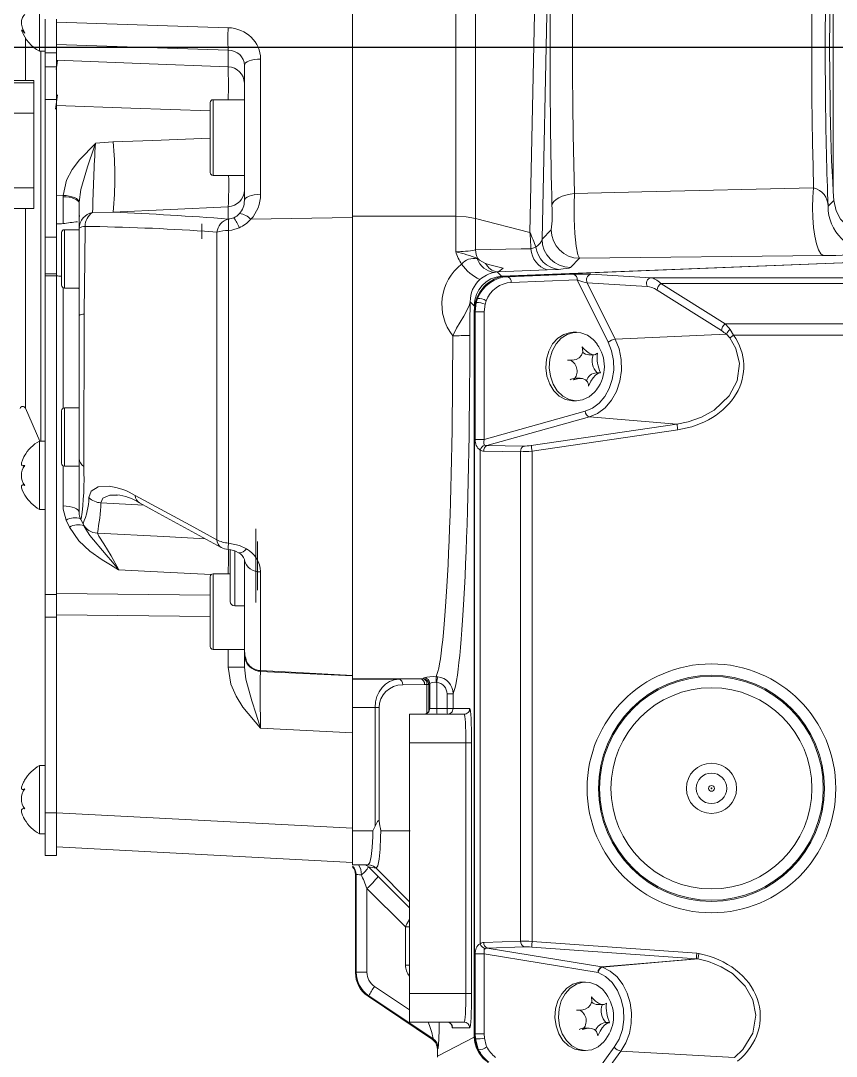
# Model space of a CAD drawing. Header units: millimetres. Extents: x -280 to 408, y 33 to 269.
# Drawn here: x 92.15 to 106.47, y 205.61 to 223.78 of the extents above; entities that cross this region are included whole.
import ezdxf

# ---------------------------------------------------------------- set-up
doc = ezdxf.new("R2010")
doc.units = ezdxf.units.MM
doc.layers.add('FORMAT', color=7, linetype='Continuous')

# ---------------------------------------------------------------- blocks, each defined once
blk = doc.blocks.new('SW_CENTERMARKSYMBOL_0')
at = {"layer": 'FORMAT', "color": 0}
blk.add_line((0.7, 0), (122.361, 0), dxfattribs=at)

msp = doc.modelspace()

# ---------------------------------------------------------------- linework, layer by layer
at = {"color": 7, "linetype": 'Continuous', "lineweight": 15}
for p, q in [((97.9797, 230.296), (97.9797, 220.3494)), ((99.7905, 220.3494), (99.7905, 230.296)), ((100.1347, 230.2566), (100.1347, 220.3099)), ((101.0914, 220.0664), (101.2981, 229.78)), ((101.5106, 229.6311), (101.3046, 219.9507)), ((92.4833, 224.4445), (92.4833, 223.2445)), ((92.5833, 223.2197), (92.5833, 223.8088)), ((92.7833, 223.2197), (92.7833, 223.8088)), ((92.2001, 223.6165), (92.1687, 223.6165)), ((92.4833, 223.2445), (92.5833, 223.2445)), ((92.5061, 216.4079), (92.5061, 223.2445)), ((92.7833, 223.2197), (92.5833, 223.2197)), ((92.5833, 222.9729), (92.5833, 223.2197)), ((92.7833, 222.9729), (92.7833, 223.2197)), ((95.7954, 222.9713), (95.7954, 223.2658)), ((96.364, 223.109), (96.364, 220.7366)), ((92.7833, 222.9729), (92.5833, 222.9729)), ((92.5833, 222.3997), (92.5833, 222.9729)), ((92.7833, 222.3997), (92.7833, 222.9729)), ((96.0797, 220.6277), (96.0797, 223.0001)), ((91.3833, 222.6932), (92.3833, 222.6932)), ((92.3833, 222.7315), (91.5124, 222.7315)), ((92.3833, 222.7315), (92.3833, 222.6932)), ((92.3833, 222.6932), (92.3833, 222.1582)), ((92.7833, 222.3997), (92.5833, 222.3997)), ((92.5833, 219.9851), (92.5833, 222.3997)), ((92.7964, 222.4787), (92.7647, 222.2273)), ((92.7833, 219.9851), (92.7833, 222.3997)), ((96.0797, 222.3942), (95.5297, 222.3942)), ((95.4797, 221.1172), (95.4797, 222.3442)), ((92.3833, 222.1582), (91.3833, 222.1582)), ((92.3833, 222.1582), (92.3833, 220.8489)), ((93.464, 221.6301), (93.7729, 221.6545)), ((95.5297, 221.0672), (96.0797, 221.0672)), ((91.3833, 220.8489), (92.3833, 220.8489)), ((92.3833, 220.8489), (92.3833, 220.4848)), ((92.8954, 220.6933), (92.8958, 220.717)), ((92.8954, 220.2213), (92.8954, 220.6933)), ((93.1799, 220.5982), (93.1797, 220.581)), ((93.1797, 220.1391), (93.1797, 220.581)), ((106.3262, 220.5261), (106.4287, 220.6286)), ((91.3833, 220.4848), (92.3833, 220.4848)), ((93.7729, 220.4238), (93.4146, 220.4191)), ((95.7954, 220.5167), (93.7729, 220.4238)), ((95.7954, 220.3023), (95.7954, 220.5167)), ((93.1833, 220.3459), (93.1868, 220.3649)), ((95.3297, 220.2177), (95.3297, 219.954)), ((95.7994, 220.3011), (95.7954, 220.3023)), ((96.1922, 220.2969), (97.9797, 220.331)), ((97.9797, 220.3494), (97.9797, 212.237)), ((99.7905, 220.3494), (97.9797, 220.3494)), ((99.7905, 219.7292), (99.7905, 220.3494)), ((100.1347, 220.3099), (100.1347, 219.7595)), ((100.1347, 220.3099), (101.0914, 220.0664)), ((92.8697, 219.3734), (92.8697, 220.064)), ((93.1797, 220.114), (92.9197, 220.114)), ((93.1797, 218.6068), (93.1797, 220.1391)), ((101.3046, 219.9507), (101.466, 220.1121)), ((92.7833, 219.9851), (92.5833, 219.9851)), ((92.5833, 219.3397), (92.5833, 219.9851)), ((92.7833, 219.3397), (92.7833, 219.9851)), ((100.5954, 219.298), (113.5583, 219.8102)), ((113.5583, 219.8102), (100.6914, 219.3018)), ((101.1113, 219.7812), (101.1959, 219.8106)), ((106.2392, 219.6651), (101.9653, 219.6128)), ((100.1679, 219.6039), (100.3153, 219.5245)), ((101.9653, 219.6128), (101.8039, 219.4514)), ((92.7833, 219.3397), (92.5833, 219.3397)), ((92.5833, 219.3049), (92.5833, 219.3397)), ((92.7833, 219.3049), (92.5833, 219.3049)), ((92.5833, 213.7126), (92.5833, 219.3049)), ((92.7833, 219.3049), (92.7833, 219.3397)), ((92.7833, 213.7126), (92.7833, 219.3049)), ((92.8697, 219.142), (92.8697, 219.3734)), ((100.5192, 219.3742), (100.4651, 219.3663)), ((101.3981, 219.4085), (100.5192, 219.3742)), ((100.5192, 219.3742), (100.5954, 219.298)), ((100.6914, 219.3018), (100.7043, 219.2889)), ((100.7043, 219.2889), (101.8603, 219.3346)), ((101.5917, 219.4189), (101.3981, 219.4085)), ((102.1628, 219.3341), (103.2167, 219.2727)), ((101.9205, 219.2347), (100.7645, 219.1891)), ((102.4669, 218.1415), (101.9205, 219.2347)), ((102.0984, 219.1813), (102.5916, 218.1945)), ((103.1523, 219.1198), (102.0984, 219.1813)), ((103.2167, 219.2727), (108.1808, 219.2727)), ((103.3891, 219.1738), (104.5187, 218.4645)), ((108.1808, 219.1738), (103.3891, 219.1738)), ((92.9197, 219.092), (93.1797, 219.092)), ((104.4543, 218.3446), (103.3247, 219.0539)), ((100.115, 218.7798), (100.0444, 218.8504)), ((100.1338, 218.6735), (100.1489, 218.8352)), ((100.1489, 218.8352), (100.1698, 218.9052)), ((100.3042, 218.8098), (100.2897, 218.6735)), ((100.3219, 218.8664), (100.3042, 218.8098)), ((93.1797, 216.1039), (93.1797, 218.6068)), ((100.1214, 218.6735), (100.115, 218.6799)), ((100.115, 218.6799), (100.115, 206.0027)), ((100.115, 205.9507), (100.115, 218.6799)), ((100.1214, 206.006), (100.1214, 218.6735)), ((100.1338, 218.6735), (100.1214, 218.6735)), ((100.1338, 216.4326), (100.1338, 218.6735)), ((100.2897, 218.6735), (100.1338, 218.6735)), ((100.2897, 218.6735), (100.2897, 216.4326)), ((104.5187, 218.4645), (108.7732, 218.4645)), ((101.9114, 218.3144), (101.8512, 218.3144)), ((104.5412, 218.2795), (102.5916, 218.1945)), ((104.6011, 218.2167), (104.5412, 218.2795)), ((104.6057, 218.3669), (104.6683, 218.2637)), ((108.7732, 218.2637), (104.6683, 218.2637)), ((102.1296, 217.9212), (102.2167, 217.9212)), ((101.7528, 217.825), (101.8166, 217.825)), ((101.9728, 217.5076), (101.8857, 217.5076)), ((102.3265, 217.6037), (102.2626, 217.6037)), ((101.8512, 217.1144), (101.9114, 217.1144)), ((92.2342, 216.9844), (92.487, 216.4079)), ((92.8697, 216.0164), (92.8697, 216.9384)), ((93.1797, 216.9884), (92.9197, 216.9884)), ((100.2897, 216.4326), (102.0622, 216.9287)), ((102.1367, 216.8312), (100.3352, 216.327)), ((103.6743, 216.7025), (102.1367, 216.8312)), ((101.1161, 216.3286), (103.6743, 216.7025)), ((103.6886, 216.605), (101.1304, 216.2312)), ((92.5833, 216.4079), (92.4833, 216.4079)), ((92.4833, 216.4079), (92.4833, 215.2079)), ((100.2897, 216.4326), (100.1338, 216.4326)), ((100.2203, 216.249), (100.2203, 207.589)), ((100.9296, 216.2207), (100.2826, 216.2295)), ((100.3352, 216.327), (100.9823, 216.3182)), ((100.9296, 207.6332), (100.9296, 216.2207)), ((101.1304, 216.2312), (101.1304, 207.6298)), ((93.1797, 216.1039), (93.1797, 215.1558)), ((92.224, 215.9798), (92.1966, 215.9759)), ((92.1966, 215.9726), (92.2188, 215.9726)), ((92.9197, 215.9664), (93.1797, 215.9664)), ((92.2194, 215.6384), (92.1937, 215.6384)), ((93.8508, 215.4556), (93.8387, 215.4559)), ((92.4833, 215.2079), (92.5833, 215.2079)), ((93.0094, 214.896), (92.9517, 215.0184)), ((93.2086, 215.0395), (93.2492, 214.9497)), ((93.2622, 214.9187), (93.2464, 214.9557)), ((93.2654, 214.9108), (93.2536, 214.9359)), ((93.2613, 214.9182), (93.2771, 214.8874)), ((96.2797, 213.5724), (96.2797, 214.8644)), ((96.3097, 213.7913), (96.3097, 214.6427)), ((95.8297, 213.5944), (95.8297, 214.5024)), ((96.0797, 213.5559), (96.0797, 214.3254)), ((95.4797, 212.8009), (95.4797, 214.0279)), ((95.8297, 214.0779), (95.5297, 214.0779)), ((96.364, 214.1157), (96.364, 212.3793)), ((92.7833, 213.7126), (92.5833, 213.7126)), ((92.5833, 213.3193), (92.5833, 213.7126)), ((92.7833, 213.3193), (92.7833, 213.7126)), ((95.9097, 213.5144), (96.0797, 213.5144)), ((92.7833, 213.3193), (92.5833, 213.3193)), ((92.5833, 209.8869), (92.5833, 213.3193)), ((92.7833, 209.8869), (92.7833, 213.3193)), ((96.0797, 212.7418), (96.0797, 213.3631)), ((95.5297, 212.7509), (96.0797, 212.7509)), ((96.0797, 212.6384), (96.0797, 212.7418)), ((96.0797, 212.6384), (96.103, 212.5492)), ((96.0797, 212.443), (96.0797, 212.6384)), ((95.7954, 212.443), (96.0797, 212.443)), ((96.103, 212.5492), (96.1287, 212.5145)), ((96.364, 212.3793), (97.9797, 212.2948)), ((96.364, 212.3793), (96.364, 212.3657)), ((96.364, 212.3657), (97.9797, 212.2854)), ((99.1729, 212.237), (97.9797, 212.237)), ((97.9797, 212.237), (97.9797, 212.2337)), ((97.9797, 212.2317), (98.7907, 212.2317)), ((97.9797, 212.2317), (97.9797, 211.6004)), ((98.7907, 212.2317), (99.1729, 212.237)), ((99.4451, 212.2725), (99.4734, 212.2711)), ((99.2417, 212.137), (98.8596, 212.1317)), ((99.3155, 212.1378), (99.2844, 212.1378)), ((99.2844, 211.6207), (99.2844, 212.1378)), ((99.3326, 211.7144), (99.3326, 212.1537)), ((99.4588, 212.1722), (99.4485, 212.1731)), ((99.4588, 212.1722), (99.4588, 211.7144)), ((99.7436, 211.972), (99.6385, 211.972)), ((99.6385, 211.7144), (99.6385, 211.972)), ((99.7436, 211.972), (99.7436, 211.7144)), ((98.3752, 211.7317), (97.9797, 211.7317)), ((98.3752, 211.7317), (98.4441, 211.7317)), ((98.3752, 209.652), (98.3752, 211.7317)), ((98.4441, 211.7317), (98.4441, 209.7394)), ((99.3324, 211.7144), (99.3326, 211.7144)), ((99.3326, 211.7144), (99.4588, 211.7144)), ((99.4588, 211.7144), (99.6385, 211.7144)), ((99.7436, 211.7144), (99.6385, 211.7144)), ((99.7436, 211.7144), (100.0364, 211.7144)), ((97.9797, 211.6004), (97.9797, 209.5705)), ((98.9797, 211.6144), (98.9797, 211.1144)), ((98.9797, 211.6144), (99.9365, 211.6144)), ((97.9797, 211.2881), (96.364, 211.3685)), ((99.968, 211.1144), (98.9797, 211.1144)), ((98.9797, 206.7144), (98.9797, 211.1144)), ((99.968, 211.1144), (100.0678, 211.1144)), ((99.968, 206.7144), (99.968, 211.1144)), ((100.0678, 211.1144), (100.0678, 206.7144)), ((92.5833, 210.7144), (92.4833, 210.7144)), ((92.4833, 210.7144), (92.4833, 209.5144)), ((92.1897, 210.2931), (92.2163, 210.2931)), ((92.2211, 209.96), (92.1998, 209.96)), ((92.7833, 209.8869), (92.5833, 209.8869)), ((92.5833, 209.1369), (92.5833, 209.8869)), ((92.7833, 209.1369), (92.7833, 209.8869)), ((92.4833, 209.5144), (92.5833, 209.5144)), ((97.9797, 209.5705), (98.3354, 209.5705)), ((97.9797, 209.5705), (97.9797, 208.9706)), ((98.473, 209.5705), (98.9912, 209.5705)), ((92.7833, 209.1369), (92.5833, 209.1369)), ((97.9797, 209.0144), (92.7833, 209.2867)), ((98.2528, 208.9706), (97.9797, 208.9706)), ((98.394, 208.9121), (98.2551, 208.9392)), ((98.043, 208.802), (98.0297, 208.8036)), ((98.0297, 207.0798), (98.0297, 208.8036)), ((98.043, 207.0869), (98.043, 208.802)), ((98.3943, 208.912), (98.9797, 208.3261)), ((98.907, 207.8837), (98.2318, 208.5561)), ((98.2318, 208.5561), (98.2318, 207.0869)), ((98.907, 207.2144), (98.907, 207.8837)), ((100.2826, 207.6096), (100.9296, 207.6332)), ((100.9894, 207.5342), (100.3423, 207.5106)), ((100.3423, 207.5106), (102.3556, 207.1831)), ((104.015, 207.3228), (101.1232, 207.5308)), ((101.1304, 207.6298), (104.0221, 207.4218)), ((100.1338, 206.006), (100.1338, 207.4092)), ((100.1338, 207.4092), (100.2897, 207.4092)), ((102.2883, 207.084), (100.2897, 207.4092)), ((100.2897, 207.4092), (100.2897, 206.006)), ((104.0412, 207.3208), (104.015, 207.3228)), ((104.0221, 207.4218), (104.0604, 207.4167)), ((98.0297, 207.0798), (98.043, 207.0869)), ((98.2318, 207.0869), (98.043, 207.0869)), ((102.0711, 206.9144), (102.0109, 206.9144)), ((98.264, 206.6738), (98.2501, 206.6664)), ((99.3793, 205.908), (98.2501, 206.6664)), ((99.3907, 205.9233), (98.264, 206.6738)), ((98.9797, 206.7144), (99.968, 206.7144)), ((98.9797, 206.7144), (98.9797, 206.2144)), ((99.968, 206.7144), (100.0678, 206.7144)), ((101.9125, 206.425), (101.9763, 206.425)), ((102.2893, 206.5212), (102.3764, 206.5212)), ((99.9365, 206.2144), (98.9797, 206.2144)), ((99.4979, 206.2103), (99.3087, 206.2103)), ((102.4862, 206.2037), (102.4223, 206.2037)), ((100.0364, 206.1144), (99.7329, 206.1144)), ((102.1325, 206.1076), (102.0455, 206.1076)), ((99.3793, 205.908), (99.3907, 205.9233)), ((99.4678, 205.6138), (100.115, 205.9507)), ((100.115, 206.0027), (100.1214, 206.006)), ((100.1338, 206.006), (100.1214, 206.006)), ((100.1377, 205.9183), (100.1338, 206.006)), ((100.1338, 206.006), (100.2897, 206.006)), ((100.2897, 206.006), (100.2938, 205.9311)), ((99.4677, 205.7411), (99.4677, 205.6138)), ((99.4793, 205.7579), (99.4678, 205.7425)), ((99.4678, 205.7425), (99.4678, 205.6138)), ((101.7545, 204.647), (102.5744, 205.7715)), ((102.6904, 205.7041), (101.8593, 204.5644)), ((102.0109, 205.7144), (102.0711, 205.7144)), ((104.6828, 205.5929), (102.6904, 205.7041))]:
    msp.add_line(p, q, dxfattribs=at)
at = {"color": 8, "linetype": 'Continuous', "lineweight": 15}
for p, q in [((106.4139, 223.3144), (106.4139, 225.7825)), ((92.7833, 223.7537), (95.7954, 223.658)), ((92.2342, 223.3399), (92.2342, 223.4781)), ((92.2342, 222.7315), (92.2342, 223.3399)), ((95.7954, 223.2658), (92.7833, 223.3616)), ((106.4139, 220.8463), (106.4139, 223.3144)), ((95.5297, 222.3942), (95.5297, 221.0672)), ((92.8958, 220.717), (92.7833, 220.7192)), ((92.2342, 216.9844), (92.2342, 220.4848)), ((92.9197, 220.114), (92.9197, 219.3485)), ((92.9197, 219.3485), (92.9197, 219.092)), ((92.8954, 216.9821), (92.8954, 219.0984)), ((92.9197, 216.9884), (92.9197, 215.9664)), ((92.8954, 215.2687), (92.8954, 215.9727)), ((94.3158, 215.2807), (93.5613, 215.3235)), ((95.9097, 213.5144), (95.9097, 214.4842)), ((95.5297, 214.0779), (95.5297, 212.7509)), ((92.7833, 213.7325), (95.4797, 213.705)), ((96.0797, 213.5144), (96.0797, 213.5559)), ((95.4797, 213.3309), (92.7833, 213.3584)), ((95.7954, 212.443), (95.7954, 212.7509)), ((99.3155, 212.1378), (99.3155, 211.6627)), ((92.7833, 209.8859), (97.9797, 209.6136)), ((98.4279, 208.7684), (98.9797, 208.2188)), ((98.9797, 207.8837), (98.907, 207.8837)), ((98.9797, 207.2144), (98.907, 207.2144)), ((98.3646, 206.8392), (98.9797, 206.4294)), ((99.3026, 206.2144), (99.3087, 206.2103)), ((99.3087, 206.2103), (99.3087, 206.2144)), ((99.4979, 206.2144), (99.4979, 206.2103)), ((99.4677, 205.6138), (99.4678, 205.6138))]:
    msp.add_line(p, q, dxfattribs=at)
at = {"color": 7, "linetype": 'Continuous', "lineweight": 15, "flags": 128}
for points in [[(102.1293, 229.0935), (102.1013, 229.0072), (102.0737, 228.8779), (102.0478, 228.7141), (102.0227, 228.5129), (101.998, 228.2682), (101.9746, 227.9873), (101.9533, 227.6814), (101.9334, 227.3452), (101.9147, 226.97), (101.8979, 226.568), (101.8835, 226.1551), (101.8712, 225.7224), (101.8606, 225.2598), (101.8523, 224.7828), (101.8465, 224.3098), (101.8429, 223.8298), (101.8416, 223.3322), (101.8428, 222.8344), (101.8466, 222.3056), (101.8532, 221.7851), (101.8628, 221.2597), (101.8753, 220.7528)], [(92.224, 223.5651), (92.1842, 223.6506), (92.1691, 223.7188), (92.1687, 223.7838), (92.182, 223.8353), (92.208, 223.8743), (92.224, 223.8873)], [(92.1687, 223.6161), (92.1687, 223.6165), (92.182, 223.6072), (92.208, 223.5817), (92.224, 223.5651)], [(96.0797, 223.0001), (96.0851, 223.0207), (96.1011, 223.0405), (96.127, 223.0589), (96.1621, 223.0752), (96.205, 223.0888), (96.2541, 223.0992), (96.3078, 223.106), (96.364, 223.109)], [(92.7771, 222.9226), (92.7903, 223.0337), (92.797, 223.0904)], [(92.8958, 220.717), (92.9567, 220.9831), (93.0565, 221.1697), (93.1859, 221.3414), (93.4629, 221.629), (93.464, 221.6301)], [(93.464, 221.6301), (93.4634, 221.6282), (93.4403, 221.5615), (93.325, 221.2168), (93.2103, 220.8199), (93.1799, 220.5982)], [(96.0797, 220.6277), (96.0851, 220.6483), (96.1011, 220.6681), (96.127, 220.6865), (96.1621, 220.7028), (96.205, 220.7163), (96.2541, 220.7267), (96.3078, 220.7336), (96.364, 220.7366)], [(101.8753, 220.7528), (101.7967, 220.7408), (101.723, 220.7234), (101.6563, 220.7011), (101.5982, 220.6745), (101.5504, 220.6442), (101.5142, 220.6111), (101.4905, 220.5761), (101.4799, 220.5402)], [(101.8753, 220.7528), (101.8693, 220.5695), (101.8702, 220.3075), (101.8816, 220.0494), (101.9033, 219.8274), (101.9325, 219.675), (101.9653, 219.6128)], [(101.8753, 220.7528), (103.0574, 220.7787), (106.0729, 220.8497)], [(106.0729, 220.8497), (106.0591, 220.6838), (106.0543, 220.5068), (106.0588, 220.3277), (106.0724, 220.1554), (106.0945, 219.9987), (106.1237, 219.8654), (106.1588, 219.7621), (106.198, 219.6942), (106.2392, 219.6651)], [(106.6366, 220.8365), (106.6474, 220.6204), (106.6958, 220.4373), (106.7692, 220.2835), (106.8453, 220.1677), (106.8992, 220.0916), (106.9022, 220.0573), (106.8489, 220.0625), (106.7023, 220.141), (106.5458, 220.3007), (106.4687, 220.4474), (106.4287, 220.6286)], [(93.1797, 220.581), (93.1743, 220.6022), (93.1584, 220.6227), (93.1324, 220.6416), (93.0973, 220.6584), (93.0545, 220.6724), (93.0053, 220.6831), (92.9517, 220.6901), (92.8954, 220.6933)], [(93.1799, 220.5982), (93.1736, 220.6193), (93.157, 220.64), (93.1307, 220.6594), (93.0957, 220.6769), (93.0531, 220.6919), (93.0044, 220.7039), (92.9513, 220.7123), (92.8958, 220.717)], [(95.7994, 220.3011), (95.8268, 220.3041), (95.8925, 220.3238)], [(99.7905, 220.3494), (99.971, 220.3393), (100.1347, 220.3099)], [(93.282, 220.1726), (93.2761, 219.5785), (93.2659, 218.6808), (93.2659, 218.6808)], [(95.5967, 220.0702), (95.3819, 220.089), (95.3819, 220.089)], [(95.5969, 214.6769), (95.5969, 215.0486), (95.5969, 215.4475), (95.597, 215.8648), (95.5971, 216.3052), (95.5971, 216.7559), (95.597, 217.2197), (95.5969, 217.7005), (95.5967, 218.1883), (95.5965, 218.6589), (95.5964, 219.1294), (95.5965, 219.6032), (95.5967, 220.0702)], [(95.8035, 220.103), (95.8036, 219.6447), (95.8036, 219.1732), (95.8034, 218.6843), (95.8031, 218.1882), (95.8028, 217.7095), (95.8024, 217.2308), (95.802, 216.7486), (95.8015, 216.2734), (95.8011, 215.8404), (95.8008, 215.4157), (95.8006, 215.0096), (95.8006, 214.6183)], [(95.9896, 220.1487), (95.8582, 220.1093), (95.8035, 220.103)], [(100.1347, 219.7595), (100.9395, 219.7776), (101.1113, 219.7812)], [(100.1752, 219.6078), (100.2097, 219.581), (100.3153, 219.5245)], [(100.3153, 219.5245), (100.3882, 219.4969), (100.6199, 219.4399)], [(100.6199, 219.4399), (100.5468, 219.3826), (100.5192, 219.3742)], [(93.1797, 219.0547), (93.1793, 219.0639), (93.1701, 219.092)], [(99.7366, 218.2557), (99.8058, 218.3891), (99.9313, 218.5991), (100.0283, 218.7781), (100.0443, 218.8496), (100.0444, 218.8504)], [(93.2661, 218.6358), (93.2668, 218.1054), (93.2652, 217.562), (93.2627, 217.0508), (93.2608, 216.5577), (93.2604, 216.0761), (93.2604, 215.9609)], [(93.2659, 218.6808), (93.2659, 218.6808), (93.2661, 218.6358)], [(101.8512, 217.1144), (101.8371, 217.1146), (101.7184, 217.1379), (101.6081, 217.1973), (101.5131, 217.2893), (101.4393, 217.4079), (101.3914, 217.5458), (101.3723, 217.6943), (101.3834, 217.8441), (101.4238, 217.9857), (101.4912, 218.1103), (101.5811, 218.2099), (101.688, 218.2785), (101.8051, 218.3116), (101.8512, 218.3144)], [(102.2675, 217.3131), (102.2289, 217.2651), (102.1297, 217.1803), (102.0168, 217.1291), (101.8973, 217.1146), (101.7786, 217.1379), (101.6683, 217.1973), (101.5733, 217.2893), (101.4995, 217.4079), (101.4516, 217.5458), (101.4325, 217.6943), (101.4436, 217.8441), (101.484, 217.9857), (101.5513, 218.1103), (101.6413, 218.2099), (101.7482, 218.2785), (101.8653, 218.3116), (101.9854, 218.3072), (102.1008, 218.2655), (102.2043, 218.1892), (102.2703, 218.1118)], [(102.5916, 218.1945), (102.6586, 218.0222), (102.6951, 217.836), (102.6995, 217.6443), (102.6716, 217.4558), (102.6125, 217.279), (102.5251, 217.1216), (102.4131, 216.9909), (102.2817, 216.8926), (102.1367, 216.8312)], [(103.6743, 216.7025), (103.8706, 216.7417), (104.1046, 216.8238), (104.3274, 216.9482), (104.591, 217.1983), (104.731, 217.4649), (104.7692, 217.7651), (104.707, 218.0289), (104.6011, 218.2167)], [(104.6683, 218.2637), (104.6585, 218.2569), (104.6488, 218.2501), (104.6394, 218.2435), (104.6304, 218.2372), (104.622, 218.2313), (104.6142, 218.2259), (104.6072, 218.221), (104.6011, 218.2167)], [(102.0117, 218.0573), (102.0186, 217.9727), (101.9987, 217.9146), (101.9571, 217.8675), (101.9023, 217.8384), (101.8357, 217.8256), (101.8024, 217.8253)], [(102.2767, 217.9464), (102.2337, 217.9225), (102.188, 217.9249), (102.1348, 217.9467), (102.0833, 217.9829), (102.0333, 218.0318), (102.0117, 218.0573)], [(102.0622, 216.9287), (102.1912, 216.9833), (102.3082, 217.0707), (102.4078, 217.187), (102.4856, 217.327), (102.5381, 217.4844), (102.563, 217.6521), (102.559, 217.8226), (102.5266, 217.9882), (102.4669, 218.1415)], [(101.8582, 217.4824), (101.9491, 217.5063), (102.013, 217.5038), (102.0667, 217.482), (102.1022, 217.4458), (102.1208, 217.397), (102.1232, 217.3714)], [(102.1232, 217.3714), (102.1642, 217.456), (102.2024, 217.5142), (102.2444, 217.5613), (102.2832, 217.5903), (102.3184, 217.6032), (102.3325, 217.6034)], [(103.6743, 216.7025), (103.675, 216.698), (103.676, 216.6908), (103.6775, 216.6809), (103.6793, 216.6687), (103.6813, 216.6545), (103.6836, 216.6389), (103.6861, 216.6222), (103.6886, 216.605)], [(100.2897, 216.4326), (100.2842, 216.3954), (100.2836, 216.362), (100.288, 216.3478), (100.2914, 216.3425), (100.2997, 216.3355)], [(101.1161, 216.3286), (101.1168, 216.3242), (101.1178, 216.3169), (101.1193, 216.307), (101.1211, 216.2948), (101.1231, 216.2807), (101.1254, 216.265), (101.1278, 216.2484), (101.1304, 216.2312)], [(92.1842, 215.9741), (92.1691, 215.9908), (92.1687, 216.0262), (92.182, 216.073), (92.208, 216.1298), (92.224, 216.1579)], [(92.224, 215.458), (92.1842, 215.5362), (92.1691, 215.5855), (92.1687, 215.6206), (92.182, 215.6367), (92.208, 215.6358), (92.224, 215.6298)], [(93.3508, 215.4145), (93.3914, 215.5254), (93.5152, 215.6051), (93.7042, 215.6131), (93.7042, 215.6131)], [(94.1636, 215.4513), (95.1274, 214.9305), (95.5969, 214.6769)], [(94.2384, 215.3231), (94.5753, 215.1382), (95.6733, 214.5398)], [(93.1797, 215.1565), (93.1743, 215.1777), (93.1584, 215.1982), (93.1324, 215.2171), (93.0973, 215.2339), (93.0545, 215.2479), (93.0053, 215.2586), (92.9517, 215.2656), (92.8954, 215.2687)], [(92.9517, 215.0184), (92.8979, 215.2146), (92.8954, 215.2687)], [(93.2536, 214.9359), (93.2246, 214.9977), (93.2066, 215.0347)], [(93.8738, 214.1477), (93.8722, 214.1486), (93.7268, 214.2331), (93.5838, 214.3211), (93.3648, 214.4751), (93.1712, 214.655), (93.0094, 214.896)], [(93.2661, 214.9094), (93.3676, 214.7491), (93.6559, 214.4104), (93.7626, 214.2837), (93.8442, 214.1843), (93.8658, 214.1577), (93.8725, 214.1493), (93.8738, 214.1477)], [(93.4985, 214.7911), (93.5269, 214.7385), (93.6127, 214.6064), (93.7417, 214.392), (93.8738, 214.1477)], [(95.8006, 214.6183), (95.9927, 214.5765), (96.1162, 214.5158)], [(96.0797, 213.3631), (96.0801, 213.4239), (96.0797, 213.5559)], [(96.364, 211.3685), (96.3629, 211.3697), (96.0552, 211.7361), (95.9338, 211.9316), (95.8441, 212.143), (95.7954, 212.443)], [(96.0797, 212.443), (96.104, 212.2294), (96.2096, 211.8489), (96.2849, 211.6137), (96.3634, 211.3704), (96.364, 211.3685)], [(99.3228, 211.6763), (99.323, 211.6771), (99.3195, 211.668), (99.3118, 211.6549), (99.2951, 211.6369), (99.266, 211.6203), (99.2325, 211.6144)], [(92.224, 210.3045), (92.1842, 210.2934), (92.1691, 210.3061), (92.1687, 210.3377), (92.182, 210.3817), (92.2019, 210.4235)], [(92.224, 209.7648), (92.1842, 209.8453), (92.1691, 209.8973), (92.1687, 209.9361), (92.182, 209.956), (92.208, 209.9591), (92.224, 209.9549)], [(92.2017, 209.8056), (92.208, 209.7924), (92.224, 209.7648)], [(98.3752, 209.652), (98.4189, 209.7304), (98.4292, 209.7437), (98.4323, 209.7468), (98.4357, 209.7491), (98.4373, 209.7494), (98.4389, 209.7491), (98.4402, 209.7482), (98.4417, 209.7459), (98.4441, 209.7394)], [(98.2527, 208.9706), (98.2537, 208.9706), (98.2842, 209.0144), (98.3075, 209.1211), (98.3252, 209.2787), (98.3342, 209.4689), (98.3354, 209.5705)], [(98.3354, 209.5705), (98.3361, 209.5719), (98.3752, 209.652)], [(98.473, 209.5705), (98.473, 209.5705), (98.4718, 209.4575), (98.4631, 209.2456), (98.446, 209.0722), (98.4235, 208.9565), (98.3943, 208.912), (98.3943, 208.912)], [(100.306, 207.5011), (100.2948, 207.4913), (100.2909, 207.4843), (100.2864, 207.4609), (100.2878, 207.4296), (100.2897, 207.4092)], [(101.1304, 207.6298), (101.1291, 207.6118), (101.1278, 207.5944), (101.1266, 207.5782), (101.1256, 207.5636), (101.1247, 207.5512), (101.124, 207.5414), (101.1235, 207.5345), (101.1232, 207.5308)], [(102.3556, 207.1831), (103.3391, 207.2659), (104.015, 207.3228)], [(104.0412, 207.3208), (103.9801, 207.3156), (103.4926, 207.2744), (102.3688, 207.1795)], [(104.0221, 207.4218), (104.0208, 207.4038), (104.0196, 207.3864), (104.0184, 207.3702), (104.0174, 207.3556), (104.0165, 207.3433), (104.0158, 207.3335), (104.0153, 207.3266), (104.015, 207.3228)], [(104.0412, 207.3208), (104.0422, 207.3257), (104.0437, 207.3332), (104.0457, 207.343), (104.0481, 207.3551), (104.0508, 207.3688), (104.0539, 207.384), (104.0571, 207.4001), (104.0604, 207.4167)], [(104.6828, 205.5929), (104.8284, 205.731), (105.0046, 206.017), (105.0607, 206.3355), (105.0067, 206.6063), (104.8709, 206.8464), (104.6462, 207.064), (104.448, 207.1849), (104.2264, 207.2742), (104.0412, 207.3208)], [(102.3688, 207.1795), (102.5026, 207.1089), (102.6225, 207.0063), (102.7236, 206.8757), (102.8017, 206.7224), (102.8539, 206.5527), (102.8778, 206.3733), (102.8727, 206.1916), (102.8386, 206.0148), (102.777, 205.8501), (102.6904, 205.7041)], [(102.5744, 205.7715), (102.6588, 205.9169), (102.7152, 206.0821), (102.7411, 206.2588), (102.7349, 206.4384), (102.6971, 206.6117), (102.6296, 206.7703), (102.5356, 206.9061), (102.42, 207.0125), (102.2883, 207.084)], [(102.0109, 205.7144), (101.9968, 205.7146), (101.8781, 205.7379), (101.7678, 205.7973), (101.6728, 205.8893), (101.599, 206.0079), (101.5511, 206.1458), (101.532, 206.2943), (101.5431, 206.4441), (101.5836, 206.5857), (101.6509, 206.7103), (101.7408, 206.8099), (101.8477, 206.8785), (101.9648, 206.9116), (102.0109, 206.9144)], [(102.4273, 205.9131), (102.3886, 205.8651), (102.2895, 205.7803), (102.1765, 205.7291), (102.057, 205.7146), (101.9383, 205.7379), (101.828, 205.7973), (101.733, 205.8893), (101.6592, 206.0079), (101.6113, 206.1458), (101.5922, 206.2943), (101.6033, 206.4441), (101.6437, 206.5857), (101.7111, 206.7103), (101.801, 206.8099), (101.9079, 206.8785), (102.025, 206.9116), (102.1451, 206.9072), (102.2605, 206.8655), (102.364, 206.7892), (102.43, 206.7118)], [(102.1714, 206.6573), (102.1783, 206.5727), (102.1584, 206.5146), (102.1168, 206.4675), (102.062, 206.4384), (101.9954, 206.4256), (101.9621, 206.4253)], [(102.4364, 206.5464), (102.3934, 206.5225), (102.3477, 206.5249), (102.2945, 206.5467), (102.243, 206.5829), (102.193, 206.6318), (102.1714, 206.6573)], [(99.633, 206.2144), (99.6698, 206.2072), (99.6952, 206.1922), (99.7107, 206.176), (99.7187, 206.1634), (99.7223, 206.1554), (99.7236, 206.1515), (99.7235, 206.152)], [(102.2829, 205.9714), (102.3239, 206.056), (102.3621, 206.1142), (102.4041, 206.1613), (102.4429, 206.1903), (102.4781, 206.2032), (102.4922, 206.2034)], [(102.0179, 206.0824), (102.1088, 206.1063), (102.1727, 206.1038), (102.2264, 206.082), (102.2619, 206.0458), (102.2805, 205.997), (102.2829, 205.9714)], [(100.1865, 205.7361), (100.1758, 205.7604), (100.1377, 205.9183)], [(100.2938, 205.9311), (100.3268, 205.8012), (100.3358, 205.7812)], [(99.4677, 205.6138), (99.4677, 205.6101), (99.4678, 205.5993)]]:
    msp.add_lwpolyline(points, dxfattribs=at)
at = {"color": 8, "linetype": 'Continuous', "lineweight": 15, "flags": 128}
for points in [[(106.0729, 220.8497), (106.0631, 221.232), (106.055, 221.6332), (106.0444, 222.4274), (106.0416, 222.8455), (106.0405, 223.2702), (106.0435, 224.0899), (106.0476, 224.5032), (106.0535, 224.9109), (106.0697, 225.6642), (106.0804, 226.0265), (106.0926, 226.3716), (106.1202, 226.9742), (106.1361, 227.245), (106.1533, 227.4889), (106.1892, 227.873), (106.2087, 228.0217), (106.2288, 228.137), (106.269, 228.2587), (106.2875, 228.2672)], [(92.7833, 223.0896), (94.2582, 223.0317), (95.7954, 222.9713)], [(95.4797, 222.1973), (94.0832, 222.2468), (92.7797, 222.2928)], [(93.7729, 221.6545), (94.4742, 221.6816), (95.4797, 221.7205)], [(93.8387, 215.4559), (93.717, 215.4592), (93.5966, 215.4051), (93.5613, 215.3235)], [(93.4985, 214.7911), (94.6636, 214.7311), (95.3908, 214.6938)], [(95.7957, 214.0779), (95.7979, 214.3349), (95.7982, 214.5031)], [(95.9779, 214.4478), (95.9881, 214.4437), (96.0079, 214.4434), (96.0313, 214.4507), (96.0577, 214.4656), (96.0863, 214.4875), (96.1162, 214.5158)], [(95.4971, 214.0647), (94.6636, 214.1072), (93.8738, 214.1477)], [(98.907, 207.8837), (98.9332, 207.9363), (98.9584, 207.9868), (98.9797, 208.0297)]]:
    msp.add_lwpolyline(points, dxfattribs=at)
at = {"color": 7, "linetype": 'Continuous', "lineweight": 15}
for radius in [2.1833, 1.984, 1.9635, 1.7642, 0.4405, 0.2673, 0.0508, 0.00746]:
    msp.add_circle((104.2797, 210.3144), radius, dxfattribs=at)
for centre, radius, start, end in [((98.3906, 223.4619), 2.6026, 175.6793, 184.3207), ((92.8232, 223.8565), 0.7, 200.78802, 240.95025), ((95.7887, 222.6802), 0.2912, 1.53767, 88.67113), ((95.5297, 222.3442), 0.05, 90, 180), ((87.8508, 221.0392), 5.9541, 354.06812, 5.93188), ((129.4809, 219.5526), 36.0768, 176.69886, 178.6238), ((95.5297, 221.1172), 0.05, 180, 270), ((95.7807, 220.8154), 0.2991, 272.82919, 359.85494), ((105.9929, 220.5261), 0.3334, 0.00794, 76.11052), ((93.4698, 220.1343), 0.2901, 100.97002, 179.04789), ((93.5975, 220.1618), 0.3157, 125.40749, 178.03405), ((90.6597, 151.7339), 68.7605, 85.716623, 87.404988), ((95.7742, 220.5939), 0.2949, 293.65477, 318.12928), ((95.9678, 220.099), 0.2992, 41.42289, 85.01815), ((99.0893, 220.4038), 2.3945, 353.00275, 3.26501), ((107.1277, 220.5287), 0.8015, 180.1834, 269.81649), ((93.4857, 216.5027), 3.7651, 95.08111, 99.01929), ((95.8693, 220.0352), 0.2749, 104.73014, 172.6776), ((95.7798, 220.6032), 0.3013, 272.97718, 291.97241), ((97.5672, 220.2379), 1.7688, 177.95329, 184.37525), ((95.3621, 219.9151), 0.6695, 20.4202, 37.61428), ((95.7479, 220.6916), 0.5942, 293.99836, 318.38608), ((92.9197, 220.064), 0.05, 90, 180), ((93.2713, 220.0324), 0.1406, 85.64078, 130.61776), ((92.7334, 179.9777), 40.1986, 86.22229, 89.21812), ((95.8024, 219.44), 0.663, 89.90919, 108.08015), ((91.7714, 219.27), 9.3538, 3.1329, 4.88075), ((98.8501, 218.9988), 2.4823, 19.08902, 25.45758), ((101.9669, 220.1137), 0.5009, 180.18381, 269.81722), ((101.8055, 219.9523), 0.5009, 180.18332, 269.81736), ((99.7999, 221.5914), 1.8623, 269.71183, 280.35628), ((100.7863, 220.0547), 1.0476, 198.10555, 211.40935), ((99.2632, 217.388), 2.3998, 67.66415, 77.3068), ((100.8629, 219.8729), 0.737, 188.84943, 201.08177), ((101.5137, 219.7941), 0.4026, 181.84471, 253.31506), ((101.6463, 219.87), 0.4543, 187.51011, 263.09959), ((106.3556, 224.3503), 4.6866, 268.57664, 279.45004), ((100.4369, 218.805), 0.89, 127.73931, 218.10728), ((100.1073, 219.3325), 0.2781, 77.40874, 140.66942), ((100.5847, 220.0083), 0.8539, 215.80233, 244.27113), ((100.8111, 218.3827), 1.3802, 117.43102, 117.77599), ((100.5036, 219.7192), 0.3549, 198.95427, 263.77994), ((100.5635, 219.6478), 0.2771, 206.41861, 260.80332), ((100.5834, 218.8218), 0.5572, 102.25601, 131.51756), ((100.6723, 219.2015), 0.0931, 352.30926, 69.85484), ((101.8282, 219.2472), 0.0931, 352.31876, 69.83928), ((102.1919, 219.2319), 0.1063, 105.87295, 208.40462), ((92.9197, 219.142), 0.05, 180, 270), ((100.5532, 218.8596), 0.5089, 131.79209, 181.03549), ((103.2458, 219.1704), 0.1063, 105.8667, 208.41277), ((103.5184, 219.027), 0.1957, 131.38588, 172.09961), ((142.2587, 217.9721), 42.2235, 178.80809, 179.61044), ((100.1755, 218.8438), 0.028, 177.44263, 197.88051), ((100.174, 218.5007), 0.3354, 67.15028, 94.29106), ((100.2019, 218.7131), 0.1947, 51.93856, 99.48614), ((93.258, 218.5168), 0.1193, 86.11993, 131.00492), ((104.648, 218.3177), 0.1956, 131.37986, 172.10088), ((99.8016, 225.5331), 7.2776, 269.4885, 271.84744), ((102.6252, 217.9422), 0.2545, 97.59808, 128.45674), ((104.8246, 218.138), 0.3168, 133.72525, 153.4634), ((101.7455, 217.7145), 0.6547, 322.51745, 36.93481), ((102.1323, 218.0955), 0.1743, 227.99923, 269.12718), ((102.4726, 217.8117), 0.2886, 157.70346, 226.18379), ((102.9148, 217.8742), 0.6422, 173.54372, 204.93657), ((101.707, 217.6338), 0.214, 314.94795, 63.53171), ((101.8865, 217.3412), 0.1664, 90.2474, 121.94479), ((102.2748, 217.4034), 0.2007, 93.48048, 162.28098), ((92.1885, 216.9644), 0.05, 23.67051, 163), ((92.9197, 216.9384), 0.05, 90, 180), ((102.1721, 216.9354), 0.1101, 183.52018, 251.22664), ((92.8232, 215.796), 0.7, 119.04975, 150.38501), ((100.3253, 216.4107), 0.1927, 173.47517, 236.9881), ((100.3565, 216.2036), 0.1437, 113.3262, 161.55497), ((100.3826, 216.2384), 0.1004, 118.13343, 185.08779), ((101.0297, 216.2296), 0.1004, 118.13839, 185.08012), ((92.9197, 216.0164), 0.05, 180, 270), ((93.3616, 216.1122), 0.1821, 182.6331, 236.22743), ((92.4542, 215.8048), 0.2891, 142.75638, 217.24362), ((93.588, 214.5497), 1.0697, 57.44338, 83.7608), ((92.8232, 215.8199), 0.7, 210.95117, 240.95025), ((92.0571, 215.4675), 1.2948, 336.7135, 357.65378), ((93.5789, 215.6531), 0.3301, 226.28023, 266.93116), ((89.58, 215.5227), 3.9863, 349.42356, 357.13488), ((93.7506, 214.5794), 0.8893, 56.72137, 84.29326), ((93.4797, 215.1558), 0.3, 179.99734, 205.81561), ((93.5144, 215.0908), 0.3002, 206.75132, 266.96569), ((95.8048, 215.0165), 0.3982, 238.53241, 269.39837), ((95.8163, 214.8031), 0.3, 241.4343, 265.81192), ((95.7795, 214.1239), 0.3798, 58.51008, 87.75329), ((95.9129, 214.29), 0.1703, 12.42987, 67.73785), ((95.8777, 214.0912), 0.4869, 2.88318, 60.67958), ((96.3367, 214.3762), 0.262, 191.18395, 275.98435), ((95.5297, 214.0279), 0.05, 90, 180), ((95.9097, 213.5944), 0.08, 180, 270), ((95.5297, 212.8009), 0.05, 180, 270), ((96.8761, 212.7944), 0.7981, 183.78138, 200.52941), ((96.3796, 212.6653), 0.3, 202.76627, 267.02714), ((96.3797, 212.679), 0.3001, 213.24623, 267.01242), ((98.7703, 212.1439), 0.0901, 352.20861, 76.86408), ((99.1524, 212.1493), 0.0901, 352.21391, 76.85646), ((99.2154, 212.1377), 0.1, 0.04381, 89.89637), ((99.1946, 212.1496), 0.0907, 352.5283, 76.55715), ((99.3996, 211.5888), 0.6853, 86.19287, 104.09157), ((99.2324, 212.1532), 0.1003, 0.3054, 89.77673), ((98.4979, 212.1909), 0.9507, 358.92685, 4.92326), ((100.0794, 212.1308), 0.622, 166.96714, 176.18618), ((99.4427, 211.9717), 0.301, 0.0587, 84.13501), ((99.4198, 211.9892), 0.1862, 81.13561, 117.91093), ((99.4378, 211.9726), 0.2007, 359.83283, 84.01309), ((99.2324, 211.7143), 0.0999, 270.03348, 0.04171), ((99.2327, 211.7143), 0.0999, 270.03519, 0.03999), ((99.9399, 211.6894), 0.4818, 177.03126, 188.96061), ((100.1197, 211.6894), 0.4818, 177.03126, 188.96061), ((99.6437, 211.7143), 0.0999, 270.03348, 0.04171), ((99.9365, 211.7143), 0.0999, 270.03519, 0.03999), ((92.8232, 210.1024), 0.7, 119.04975, 149.20861), ((92.8232, 210.1024), 0.7, 149.20861, 152.6863), ((92.4556, 210.1297), 0.2901, 142.95531, 217.04469), ((92.8232, 210.1263), 0.7, 207.27505, 210.64395), ((92.8232, 210.1263), 0.7, 210.64395, 240.95025), ((94.6216, 208.9972), 3.8938, 8.46696, 10.98741), ((97.8429, 208.8023), 0.2001, 359.91801, 46.86088), ((97.9811, 209.0542), 0.2971, 300.7707, 337.22391), ((98.1139, 208.7981), 0.1996, 44.97671, 59.76369), ((98.253, 208.7709), 0.1996, 44.9868, 90.00735), ((96.812, 210.065), 2.0718, 313.25873, 321.25723), ((100.3139, 207.4333), 0.1817, 121.01094, 187.62404), ((100.3533, 207.633), 0.1402, 198.31837, 250.25727), ((100.3794, 207.6005), 0.0973, 174.63667, 247.60422), ((101.0265, 207.6241), 0.0973, 174.6379, 247.60909), ((102.3902, 207.0872), 0.102, 109.8342, 181.751), ((102.4047, 207.0676), 0.1175, 107.79538, 171.9637), ((102.345, 207.1179), 0.0661, 68.902, 80.71767), ((99.4623, 206.0581), 1.3472, 144.56634, 152.80732), ((102.2919, 206.6953), 0.1741, 227.97702, 269.14938), ((101.9052, 206.3145), 0.6547, 322.51706, 36.9352), ((101.8667, 206.2338), 0.2139, 314.94573, 63.53456), ((102.6323, 206.4117), 0.2886, 157.7041, 226.18314), ((103.0745, 206.4741), 0.6421, 173.54251, 204.93778), ((99.633, 206.1144), 0.0999, 359.96004, 89.95794), ((99.9365, 206.1144), 0.0999, 359.96004, 89.95794), ((102.4345, 206.0034), 0.2007, 93.48048, 162.28098), ((102.0461, 205.9414), 0.1662, 90.2223, 121.95544), ((99.279, 205.757), 0.2003, 0.25672, 56.12131), ((100.1496, 205.9013), 0.0207, 125.1184, 162.77799), ((100.1563, 206.6474), 0.7293, 268.54061, 280.86568), ((99.268, 205.7417), 0.1998, 0.21995, 27.4617), ((99.2653, 205.7413), 0.2024, 359.93084, 27.19359), ((100.2174, 205.9038), 0.1705, 259.56954, 313.98733), ((102.7253, 205.8978), 0.1968, 219.9317, 259.76591)]:
    msp.add_arc(centre, radius, start, end, dxfattribs=at)
at = {"color": 8, "linetype": 'Continuous', "lineweight": 15}
for centre, radius, start, end in [((76.8136, 222.6348), 18.9848, 359.27372, 1.01563), ((87.8288, 220.902), 7.9759, 357.23058, 1.18638), ((88.1626, 215.7554), 5.1019, 351.96913, 2.30822), ((94.3235, 215.4588), 0.1601, 182.69132, 237.89049), ((93.1001, 214.7881), 0.2739, 68.17664, 122.80513), ((93.1569, 214.6631), 0.2756, 67.9588, 122.35176), ((95.7608, 214.6779), 0.1639, 180.35378, 237.5414), ((97.6253, 214.4621), 1.8314, 175.10627, 178.6921), ((97.8803, 208.8157), 0.2534, 356.20884, 37.68118), ((98.2519, 208.7693), 0.2014, 45.13936, 78.78391)]:
    msp.add_arc(centre, radius, start, end, dxfattribs=at)
at = {"color": 7, "linetype": 'Continuous', "lineweight": 15}
for centre, major_axis, ratio, start_param, end_param in [((101.7774, 223.3144), (0, 6.3179), 0.052411, 0.1016127, 2.0253915), ((106.522, 223.3144), (0, 4.6615), 0.052411, 0.35635, 2.2119841), ((106.5255, 223.3144), (0, 3.26), 0.0524078, 3.8489376, 8.8221528), ((95.764, 223.0988), (0.5957, 0.0767), 0.9303291, 6.1639319, 7.6823684), ((95.7797, 222.9899), (0.2945, 0.0624), 0.9126238, 6.0920598, 7.6104962), ((95.764, 220.7403), (-0.0388, 0.628), 0.9533798, 3.8715373, 4.6476628), ((95.7797, 220.6314), (-0.0188, 0.3303), 0.9064094, 3.8734562, 4.6495816), ((100.8666, 219.603), (12.4027, -0.2441), 0.0485729, 2.2697672, 2.2820068), ((100.8053, 219.9536), (0.5003, 0.018), 0.4905544, 5.5901584, 6.1985615), ((100.8666, 219.603), (12.4027, -0.2441), 0.0485729, 4.0030902, 4.0126219), ((100.693, 218.7011), (0.216, 0.5652), 0.9485192, 0.3857672, 1.9538245), ((100.5967, 218.7974), (0.18, 0.471), 0.9485192, 0.3857672, 1.9538245), ((100.7056, 218.6884), (0.2188, 0.5632), 0.9567254, 0.3879628, 1.557582), ((100.8053, 219.4542), (1.0002, 0.0005), 0.0577777, 5.617007, 6.22541), ((101.9848, 219.3264), (0.2228, 0.0015), 0.0488581, 0.6449756, 2.1634121), ((100.7658, 218.6884), (0.18, 0.471), 0.9485192, 0.3857672, 1.5553864), ((101.9848, 219.2265), (0.1335, -0.0445), 0.1000414, 4.2435032, 5.7619397), ((103.3075, 218.9201), (0.2256, -0.1765), 0.4171329, 1.8139397, 2.5993379), ((103.372, 218.9731), (-0.2059, 0.2879), 0.4097356, 5.1603438, 5.945742), ((100.7363, 218.6578), (0.5693, -0.2404), 0.9659521, 3.236361, 3.5275303), ((100.7141, 218.68), (0.4243, 0.4243), 0.9787271, 1.9563869, 2.0636556), ((104.5016, 218.2637), (-0.2059, 0.2879), 0.4097356, 4.7785065, 5.1603438), ((99.4091, 218.1864), (0, 5.95), 0.0550502, 3.2518678, 4.7240417), ((99.7087, 218.1864), (0, 6.25), 0.0524078, 3.2484649, 4.7240417), ((103.4339, 217.7144), (1.4134, 0), 0.7979, 4.8935437, 6.7919617), ((104.4371, 218.2107), (0.2256, -0.1765), 0.4171329, 1.4321024, 1.8139397), ((100.2905, 216.4346), (0.014, 0.2049), 0.7359056, 2.7520249, 3.1817899), ((100.3574, 216.4346), (0.058, 0.0989), 0.7325335, 3.1460343, 3.5757993), ((101.1304, 216.2667), (0.3, 0.0296), 0.1171532, 3.9677765, 4.7008148), ((101.1161, 216.3641), (0.1999, 0.0301), 0.1735958, 3.9531802, 4.6862185), ((96.3797, 211.3651), (-0.0149, 1.002), 0.0156162, 0.0513498, 1.5671868), ((98.797, 211.7317), (0, 0.5), 0.8435009, 0.0147952, 1.5707963), ((99.0785, 218.1864), (6.379, 0), 0.9327516, 4.7271841, 4.7338866), ((99.2088, 218.1864), (0, 5.95), 0.0532886, 3.1630903, 3.2172764), ((98.8658, 211.7317), (0.4218, 0), 0.9484281, 1.5855915, 3.1415927), ((99.1473, 218.1864), (6.379, 0), 0.9484281, 4.7271841, 4.7338866), ((99.3087, 218.1864), (0, 6.05), 0.0524078, 3.1630903, 3.2172764), ((100.0364, 211.1144), (0, 0.6), 0.0524078, 4.712389, 6.2831853), ((99.9365, 211.1144), (0, 0.5), 0.0628893, 4.712389, 6.2831853), ((97.829, 208.8038), (0.2008, 0), 0.9961429, 0.0008918, 0.7212944), ((98.4541, 208.7213), (0.4999, -0.4994), 0.0210684, 1.6442011, 2.0012337), ((97.9293, 208.792), (0.0077, 0.2003), 0.4996549, 4.7893984, 4.7911821), ((98.2422, 208.8024), (0.2, 0), 0.0204666, 3.2288591, 4.1352611), ((98.2422, 208.509), (-0.1999, 0.4995), 0.0145367, 4.8010629, 5.3258308), ((97.5929, 209.712), (0.802, -0.7998), 0.0210293, 6.2518684, 6.2572885), ((100.2905, 207.408), (-0.0086, 0.2016), 0.7496463, 6.2783946, 6.7081596), ((100.3574, 207.408), (-0.0493, 0.0943), 0.8210071, 5.8813482, 6.3111132), ((101.1304, 207.6057), (0.3, -0.0145), 0.0800789, 1.5746605, 2.3076988), ((101.1232, 207.5067), (0.2, -0.0146), 0.1197678, 1.5795354, 2.3125737), ((103.7131, 206.3144), (1.4245, 0), 0.7979, 5.5160982, 7.6076422), ((98.5316, 207.0819), (-0.4434, -0.2363), 0.9951216, 5.7955281, 6.7708425), ((98.5448, 207.0889), (0.479, 0.1501), 0.9959707, 2.8406653, 3.8159797), ((98.5343, 207.0889), (0.283, 0.1079), 0.9902522, 2.7805969, 3.7559113), ((99.9365, 206.7144), (0, 0.5), 0.0628893, 3.1415927, 4.712389), ((100.0364, 206.7144), (0, 0.6), 0.0524078, 3.1415927, 4.712389), ((99.2771, 206.2383), (-0.1134, 0.3151), 0.06064, 3.1472733, 4.6017022), ((99.4769, 206.2383), (-0.0012, 0.4812), 0.0436676, 3.1997027, 4.6541316), ((99.2673, 205.7414), (-0.1201, -0.1609), 0.9961853, 2.6896903, 3.1913243), ((100.693, 205.9916), (-0.1345, 0.5863), 0.9587397, 1.3358531, 2.2943577), ((100.5967, 205.9415), (-0.1121, 0.4886), 0.9587397, 1.3358531, 2.2943577), ((100.7363, 206.0142), (0.5977, 0.1485), 0.9727626, 2.9051371, 3.0702794), ((100.7141, 206.0026), (-0.277, 0.5322), 0.9851275, 1.2566863, 1.5586983), ((99.5677, 205.5396), (-0.0992, 0.2039), 0.0615085, 0.0733635, 0.1257233), ((100.7056, 205.9982), (-0.1362, 0.5857), 0.9653463, 1.8018612, 2.2932115), ((100.7658, 205.9982), (-0.1121, 0.4886), 0.9587397, 1.8030074, 2.2943577)]:
    msp.add_ellipse(centre, major_axis=major_axis, ratio=ratio, start_param=start_param, end_param=end_param, dxfattribs=at)
at = {"color": 8, "linetype": 'Continuous', "lineweight": 15}
for centre, major_axis, ratio, start_param, end_param in [((99.3324, 211.1144), (0, 0.6), 0.0524078, 0, 0.4068608), ((99.2082, 207.2144), (0.3012, 0), 0.9958867, 3.1415927, 3.8511576), ((99.7329, 206.7144), (0, 0.6), 0.0524078, 2.7127735, 3.1415927)]:
    msp.add_ellipse(centre, major_axis=major_axis, ratio=ratio, start_param=start_param, end_param=end_param, dxfattribs=at)

# ---------------------------------------------------------------- block references
at = {"layer": 'FORMAT', "color": 7}
msp.add_blockref('SW_CENTERMARKSYMBOL_0', (41.9833, 223.3144), dxfattribs=at)

doc.saveas('drawing.dxf')
